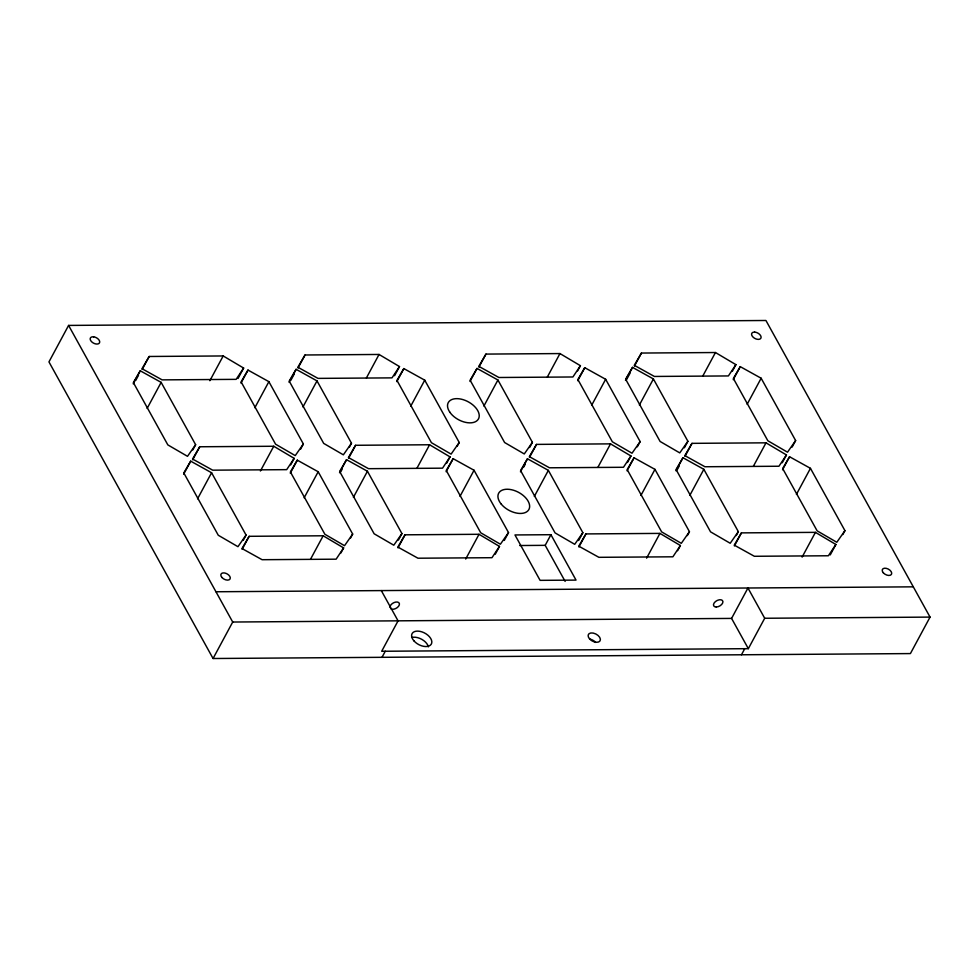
<?xml version="1.0" encoding="UTF-8"?>
<svg xmlns="http://www.w3.org/2000/svg" width="979" height="979" viewBox="0 0 979 979"><rect width="100%" height="100%" fill="white"/><g stroke="black" fill="none" stroke-linecap="round" stroke-linejoin="round"><path stroke-width="1.47" d="M68.591 325.42L48.95 361.9L213.067 658.512L910.409 653.58L930.05 617.1L765.933 320.488L68.591 325.42L232.708 622.032L213.067 658.512M133.23 383.817L140.254 370.784L161.143 382.373L195.629 444.699L192.826 449.912M135.702 380.452L138.504 375.238M142.163 369.499L149.175 356.478L223.188 355.952L243.636 368.067L238.019 378.494M147.119 408.439L161.143 382.373M209.861 380.709L223.188 355.952M183.673 474.179L190.697 461.158L211.586 472.747L246.072 535.06L243.269 540.273M192.704 459.8L199.728 446.767L273.741 446.253L294.177 458.368L290.677 464.878M240.969 383.107L247.993 370.074L268.882 381.663L303.368 443.976L300.565 449.19M197.562 498.8L211.586 472.747M254.858 407.717L268.882 381.663M289.086 382.324L296.099 369.303L317 380.892L351.485 443.206L349.381 447.122M290.849 380.268L294.361 373.745M298.02 368.018L305.032 354.985L379.044 354.459L399.493 366.574L394.574 375.703M260.402 471.009L273.741 446.253M302.964 406.946L317 380.892M242.143 549.329L249.155 536.308L323.168 535.782L343.617 547.897L340.814 553.111M290.273 473.2L297.286 460.167L318.187 471.756L352.673 534.069L350.568 537.985M366.415 377.918L379.044 354.459M304.151 497.809L318.187 471.756M339.529 472.698L346.542 459.665L367.443 471.254L401.928 533.579L398.416 540.09M340.692 471.866L342.099 469.259M348.561 458.319L355.573 445.286L429.585 444.76L450.034 456.875L446.522 463.397M396.825 381.614L403.837 368.581L424.739 380.17L459.224 442.496L457.12 446.4M310.539 559.229L323.168 535.782M353.407 497.32L367.443 471.254M410.703 406.236L424.739 380.17M416.956 468.219L429.585 444.76M470.006 381.443L477.03 368.41L497.919 379.999L532.405 442.324L529.602 447.525M478.939 367.125L485.951 354.092L559.964 353.566L580.412 365.693L577.598 370.894M398 547.848L405.012 534.815L479.025 534.289L499.474 546.404L495.264 554.224M446.13 471.707L453.142 458.674L474.044 470.263L508.517 532.588L504.307 540.408M483.895 406.052L497.919 379.999M460.008 496.329L474.044 470.263M382.006 657.313L385.285 651.243M547.334 377.025L559.964 353.566M465.698 559.046L479.025 534.289M520.449 471.805L527.461 458.772L548.362 470.361L582.848 532.686L578.638 540.506M523.716 467.069L525.123 464.462M529.48 457.426L536.504 444.393L610.517 443.866L630.953 455.981L627.441 462.504M577.745 380.721L584.769 367.688L605.658 379.289L640.144 441.602L637.329 446.816M534.326 496.426L548.362 470.361M591.622 405.343L605.658 379.289M625.495 380.403L632.52 367.37L653.409 378.959L687.894 441.272L684.382 447.795M626.56 379.632L630.072 373.121M634.429 366.085L641.441 353.052L715.453 352.526L735.902 364.641L732.39 371.163M565.14 581.391L545.193 545.34L550.92 534.705L514.966 534.95L540.09 580.351L576.031 580.106L550.92 534.705M597.888 467.326L610.517 443.866M639.385 405.012L653.409 378.959M578.919 546.955L585.931 533.922L659.944 533.396L680.393 545.511L677.578 550.724M627.049 470.813L634.062 457.78L654.963 469.369L689.449 531.695L687.344 535.599M702.824 375.985L715.453 352.526M640.927 495.435L654.963 469.369M675.938 470.764L682.963 457.731L703.852 469.32L738.337 531.646L736.232 535.55M677.101 469.932L679.206 466.028M684.97 456.385L691.994 443.352L766.006 442.826L786.443 454.941L782.233 462.761M733.234 379.681L740.259 366.648L761.148 378.237L795.633 440.562L792.121 447.073M646.617 558.152L659.944 533.396M689.816 495.386L703.852 469.32M747.124 404.303L761.148 378.237M753.377 466.285L766.006 442.826M734.409 545.915L741.421 532.882L815.434 532.356L835.882 544.471L830.265 554.897M782.539 469.773L789.551 456.74L810.453 468.329L844.938 530.655L842.833 534.558M796.416 494.395L810.453 468.329M748.335 648.673L731.582 618.41L747.956 588L764.697 618.263L748.335 648.673L381.688 651.268L398.061 620.857L381.308 590.594M741.458 654.78L744.738 648.698M802.107 557.112L815.434 532.356M140.254 370.784L133.352 382.569L167.837 444.894L187.503 456.324L195.629 444.699M149.175 356.478L142.016 368.716L162.122 379.876L236.147 379.35L243.636 368.067M190.697 461.158L183.795 472.943L218.28 535.256L237.946 546.686L246.072 535.06M199.728 446.767L192.557 459.016L212.676 470.177L286.688 469.651L294.177 458.368M247.993 370.074L241.091 381.859L275.576 444.185L295.242 455.614L303.368 443.976M296.099 369.303L289.209 381.088L323.694 443.401L343.36 454.831L351.485 443.206M305.032 354.985L297.873 367.235L317.979 378.383L391.992 377.87L399.493 366.574M249.155 536.308L241.997 548.546L262.103 559.707L336.127 559.18L343.617 547.897M297.286 460.167L290.396 471.951L324.881 534.265L344.535 545.695L352.673 534.069M346.542 459.665L339.652 471.45L374.137 533.775L393.791 545.205L401.928 533.579M355.573 445.286L348.414 457.536L368.52 468.684L442.545 468.17L450.034 456.875M403.837 368.581L396.948 380.366L431.433 442.692L451.099 454.121L459.224 442.496M477.03 368.41L470.128 380.195L504.613 442.52L524.279 453.95L532.405 442.324M485.951 354.092L478.792 366.342L498.898 377.502L572.911 376.976L580.412 365.693M405.012 534.815L397.853 547.065L417.96 558.214L491.972 557.7L499.474 546.404M453.142 458.674L446.253 470.458L480.726 532.784L500.391 544.214L508.517 532.588M527.461 458.772L520.571 470.556L555.056 532.882L574.722 544.312L582.848 532.686M536.504 444.393L529.333 456.642L549.452 467.791L623.464 467.277L630.953 455.981M584.769 367.688L577.867 379.485L612.352 441.798L632.018 453.228L640.144 441.602M632.52 367.37L625.618 379.154L660.103 441.468L679.769 452.898L687.894 441.272M641.441 353.052L634.282 365.302L654.388 376.45L728.4 375.936L735.902 364.641M585.931 533.922L578.773 546.172L598.879 557.32L672.891 556.806L680.393 545.511M634.062 457.78L627.172 469.577L661.645 531.891L681.311 543.321L689.449 531.695M682.963 457.731L676.061 469.516L710.546 531.842L730.212 543.272L738.337 531.646M691.994 443.352L684.823 455.602L704.941 466.75L778.954 466.237L786.443 454.941M740.259 366.648L733.357 378.432L767.842 440.758L787.508 452.188L795.633 440.562M741.421 532.882L734.262 545.132L754.368 556.28L828.381 555.766L835.882 544.471M789.551 456.74L782.662 468.525L817.135 530.851L836.8 542.28L844.938 530.655M519.727 545.523L545.193 545.34M215.967 591.757L913.309 586.837M232.708 622.032L731.582 618.41M764.697 618.263L930.05 617.1M389.972 607.494A5.152 3.047 -29 0 1 395.883 602.048A5.152 3.047 -29 0 1 398.6 606.246A5.152 3.047 -29 0 1 390.841 608.816M589.921 639.14A6.645 3.94 28.3 0 1 595.697 642.432M411.951 637.464A10.94 6.486 28.3 0 1 428.398 646.838M754.687 332.126L753.597 332.175A5.152 3.059 28.3 0 0 752.227 336.115A5.152 3.059 28.3 0 0 758.358 339.383A5.152 3.059 28.3 0 0 760.805 336.017L760.218 335.075A5.152 3.059 28.3 0 0 754.687 332.126M93.654 336.837L92.515 336.813A5.152 3.059 28.3 0 0 90.362 339.872L90.851 340.814A5.152 3.059 28.3 0 0 97.007 344.057A5.152 3.059 28.3 0 0 99.393 340.655A5.152 3.059 28.3 0 0 93.654 336.837M449.753 412.086A17.157 10.182 28.3 0 0 477.226 420.505A17.157 10.182 28.3 0 0 463.153 399.665A17.157 10.182 28.3 0 0 449.753 412.086M501.297 504.185A17.157 10.182 28.3 0 0 528.501 510.12A17.157 10.182 28.3 0 0 511.564 489.733A17.157 10.182 28.3 0 0 501.297 504.185M883.315 572.801A5.152 3.059 28.3 0 0 891.428 574.379A5.152 3.059 28.3 0 0 886.13 568.309A5.152 3.059 28.3 0 0 883.315 572.801M221.915 577.475A5.152 3.059 28.3 0 0 230.028 579.042A5.152 3.059 28.3 0 0 224.742 572.984A5.152 3.059 28.3 0 0 221.915 577.475M716.236 607.004A5.152 3.047 -29 0 0 722.918 601.51A5.152 3.047 -29 0 0 715.453 601.559A5.152 3.047 -29 0 0 716.236 607.004M589.542 638.859A6.645 3.94 28.3 0 0 600.029 640.902A6.645 3.94 28.3 0 0 593.188 633.07A6.645 3.94 28.3 0 0 589.542 638.859M413.97 640.89A10.94 6.486 28.3 0 0 431.225 644.243A10.94 6.486 28.3 0 0 419.967 631.357A10.94 6.486 28.3 0 0 413.97 640.89"/></g></svg>
